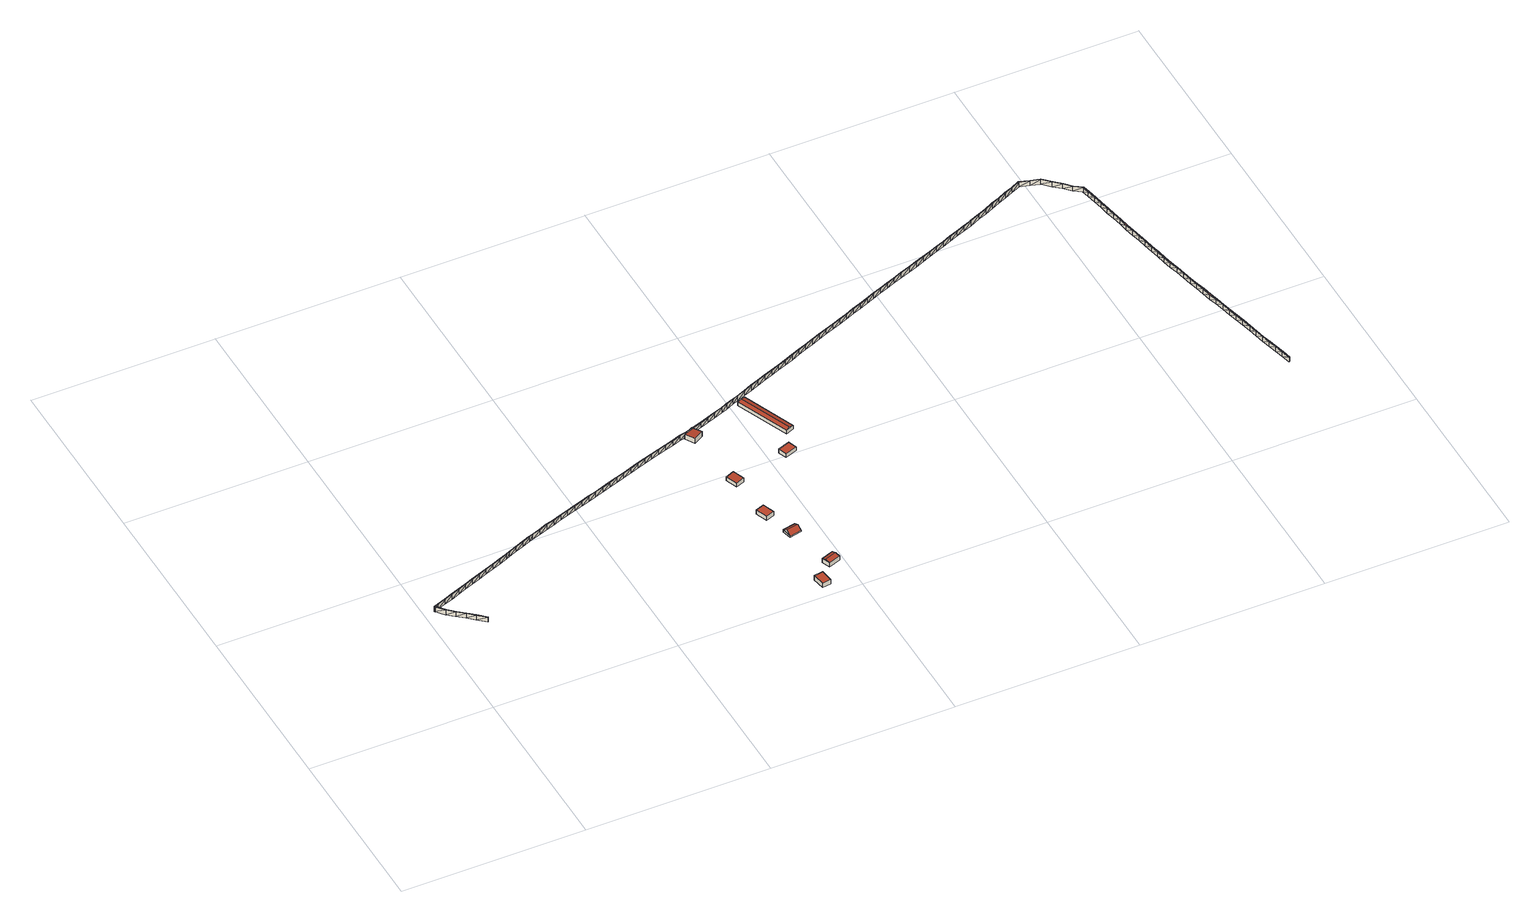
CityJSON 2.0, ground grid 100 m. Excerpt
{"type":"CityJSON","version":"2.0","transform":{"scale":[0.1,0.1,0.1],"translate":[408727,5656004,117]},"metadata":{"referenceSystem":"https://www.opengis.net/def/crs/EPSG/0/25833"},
"CityObjects":{
"building1":{"type":"Building","attributes":{"Dachtyp_tdc":"tdcPolyFlatRoof","Gemeindeschluessel":14612000,"Dachneigung":0,"QualitaetDacherkennung":86,"Geometrietyp2DReferenz":"3000","measuredHeight":2.67,"function":"31001_9998","roofType":"1000"},"geometry":[{"type":"Solid","lod":"2","boundaries":[[[[0,1,2,3]],[[1,4,5,2]],[[4,6,7,5]],[[6,0,3,7]],[[6,4,1,0]],[[3,2,5,7]]]],"semantics":{"surfaces":[{"type":"WallSurface"},{"type":"RoofSurface"},{"type":"GroundSurface"}],"values":[[0,0,0,0,1,2]]}}]},
"building2":{"type":"Building","attributes":{"Dachtyp_tdc":"tdcGableRoof","Gemeindeschluessel":14612000,"Dachneigung":16.95,"QualitaetDacherkennung":80,"Geometrietyp2DReferenz":"3000","measuredHeight":3.42,"function":"31001_9998","roofType":"3100"},"geometry":[{"type":"Solid","lod":"2","boundaries":[[[[8,9,10,11]],[[9,12,13,10]],[[12,14,15,13]],[[14,8,11,15]],[[12,9,16]],[[8,14,17]],[[9,8,17,16]],[[14,12,16,17]],[[11,10,13,15]]]],"semantics":{"surfaces":[{"type":"WallSurface"},{"type":"RoofSurface"},{"type":"GroundSurface"}],"values":[[0,0,0,0,0,0,1,1,2]]}}]},
"building3":{"type":"Building","attributes":{"Dachtyp_tdc":"tdcPolyFlatRoof","Gemeindeschluessel":14612000,"Dachneigung":0,"QualitaetDacherkennung":83,"Geometrietyp2DReferenz":"3000","measuredHeight":2.63,"function":"31001_9998","roofType":"1000"},"geometry":[{"type":"Solid","lod":"2","boundaries":[[[[18,19,20,21]],[[19,22,23,20]],[[22,24,25,23]],[[24,18,21,25]],[[24,22,19,18]],[[21,20,23,25]]]],"semantics":{"surfaces":[{"type":"WallSurface"},{"type":"RoofSurface"},{"type":"GroundSurface"}],"values":[[0,0,0,0,1,2]]}}]},
"building4":{"type":"Building","attributes":{"Dachtyp_tdc":"tdcGableRoof","Gemeindeschluessel":14612000,"Dachneigung":41.95,"QualitaetDacherkennung":44,"Geometrietyp2DReferenz":"3000","measuredHeight":2.83,"function":"31001_9998","roofType":"3100"},"geometry":[{"type":"Solid","lod":"2","boundaries":[[[[26,27,28,29]],[[27,30,31,28]],[[30,32,33,31]],[[32,26,29,33]],[[30,27,34]],[[26,32,35]],[[27,26,35,34]],[[32,30,34,35]],[[29,28,31,33]]]],"semantics":{"surfaces":[{"type":"WallSurface"},{"type":"RoofSurface"},{"type":"GroundSurface"}],"values":[[0,0,0,0,0,0,1,1,2]]}}]},
"building5":{"type":"Building","attributes":{"Dachtyp_tdc":"tdcPolyFlatRoof","Gemeindeschluessel":14612000,"Dachneigung":4.71,"QualitaetDacherkennung":77,"Geometrietyp2DReferenz":"3000","measuredHeight":2.63,"function":"31001_9998","roofType":"2100"},"geometry":[{"type":"Solid","lod":"2","boundaries":[[[[36,37,38,39]],[[37,40,41,38]],[[40,42,43,41]],[[42,36,39,43]],[[42,40,37,36]],[[39,38,41,43]]]],"semantics":{"surfaces":[{"type":"WallSurface"},{"type":"RoofSurface"},{"type":"GroundSurface"}],"values":[[0,0,0,0,1,2]]}}]},
"building6":{"type":"Building","attributes":{"Dachtyp_tdc":"tdcPolyFlatRoof","Gemeindeschluessel":14612000,"Dachneigung":3.67,"QualitaetDacherkennung":67,"Geometrietyp2DReferenz":"3000","measuredHeight":3.24,"function":"31001_9998","roofType":"2100"},"geometry":[{"type":"Solid","lod":"2","boundaries":[[[[44,45,46,47]],[[45,48,49,46]],[[48,50,51,49]],[[50,44,47,51]],[[50,48,45,44]],[[47,46,49,51]]]],"semantics":{"surfaces":[{"type":"WallSurface"},{"type":"RoofSurface"},{"type":"GroundSurface"}],"values":[[0,0,0,0,1,2]]}}]},
"building7":{"type":"Building","attributes":{"Dachtyp_tdc":"tdcPolyFlatRoof","Gemeindeschluessel":14612000,"Dachneigung":0,"QualitaetDacherkennung":85,"Geometrietyp2DReferenz":"3000","measuredHeight":2.46,"function":"31001_9998","roofType":"1000"},"geometry":[{"type":"Solid","lod":"2","boundaries":[[[[52,53,54,55]],[[53,56,57,54]],[[56,58,59,57]],[[58,52,55,59]],[[58,56,53,52]],[[55,54,57,59]]]],"semantics":{"surfaces":[{"type":"WallSurface"},{"type":"RoofSurface"},{"type":"GroundSurface"}],"values":[[0,0,0,0,1,2]]}}]},
"building8":{"type":"Building","attributes":{"Dachtyp_tdc":"tdcGableRoof","Gemeindeschluessel":14612000,"Dachneigung":13.79,"QualitaetDacherkennung":88,"Geometrietyp2DReferenz":"3000","measuredHeight":2.77,"function":"31001_2463","roofType":"3100"},"geometry":[{"type":"Solid","lod":"2","boundaries":[[[[60,61,62,63]],[[61,64,65,62]],[[64,66,67,65]],[[66,60,63,67]],[[64,61,68]],[[60,66,69]],[[61,60,69,68]],[[66,64,68,69]],[[63,62,65,67]]]],"semantics":{"surfaces":[{"type":"WallSurface"},{"type":"RoofSurface"},{"type":"GroundSurface"}],"values":[[0,0,0,0,0,0,1,1,2]]}}]},
"building9":{"type":"Building","attributes":{"Art":2000,"Stand_DGM":"2016","Stand_Basis-DLM":"2021","Gemeindeschluessel":"14612000","ObjektHoehe":3,"Stand_Laserscan":"2016","BodenHoehe":0,"Stand_3D-Stadtmodell":"2023","Geometrietyp2DReferenz":2000,"AbsoluteHoehe":0,"measuredHeight":3,"function":"51009_1700","roofType":"9999"},"geometry":[{"type":"MultiSurface","lod":"2","boundaries":[[[70,71,72]],[[73,71,70]],[[74,73,70]],[[75,73,74]],[[76,75,74]],[[77,75,76]],[[78,77,76]],[[79,77,78]],[[80,79,78]],[[81,79,80]],[[82,81,80]],[[83,81,82]],[[84,83,82]],[[85,83,84]],[[86,85,84]],[[87,85,86]],[[88,87,86]],[[89,87,88]],[[90,89,88]],[[91,89,90]],[[92,91,90]],[[93,91,92]],[[94,93,92]],[[95,93,94]],[[96,95,94]],[[97,95,96]],[[98,97,96]],[[99,97,98]],[[99,98,100]],[[101,99,100]],[[102,101,100]],[[103,101,102]],[[104,103,102]],[[105,103,104]],[[106,105,104]],[[107,105,106]],[[108,107,106]],[[109,107,108]],[[110,109,108]],[[111,109,110]],[[112,111,110]],[[113,111,112]],[[114,113,112]],[[115,113,114]],[[116,115,114]],[[117,118,119]],[[120,121,122]],[[123,121,120]],[[119,118,124]],[[125,126,119]],[[127,126,125]],[[128,127,125]],[[129,127,128]],[[130,129,128]],[[131,129,130]],[[132,131,130]],[[133,131,132]],[[134,135,136]],[[136,137,138]],[[135,137,136]],[[139,135,134]],[[140,139,134]],[[141,139,140]],[[142,141,140]],[[143,141,142]],[[144,143,142]],[[145,143,144]],[[146,145,144]],[[147,145,146]],[[148,147,146]],[[149,147,148]],[[150,149,148]],[[151,149,150]],[[152,151,150]],[[153,151,152]],[[154,153,152]],[[155,153,154]],[[156,155,154]],[[157,155,156]],[[158,157,156]],[[159,157,158]],[[160,159,158]],[[161,159,160]],[[162,161,160]],[[163,161,162]],[[164,163,162]],[[165,163,164]],[[166,165,164]],[[167,165,166]],[[168,167,166]],[[169,167,168]],[[170,169,168]],[[171,169,170]],[[172,171,170]],[[173,171,172]],[[174,173,172]],[[175,173,174]],[[176,175,174]],[[177,175,176]],[[178,177,176]],[[179,177,178]],[[180,181,182]],[[183,179,178]],[[181,179,183]],[[182,181,183]],[[184,180,182]],[[185,180,184]],[[186,185,184]],[[187,185,186]],[[188,187,186]],[[189,187,188]],[[190,189,188]],[[191,189,190]],[[192,191,190]],[[193,191,192]],[[194,193,192]],[[195,193,194]],[[196,195,194]],[[197,195,196]],[[198,197,196]],[[199,197,198]],[[200,201,202]],[[203,201,200]],[[204,203,200]],[[205,203,204]],[[206,205,204]],[[207,205,206]],[[208,207,206]],[[209,207,208]],[[210,211,208]],[[212,211,210]],[[213,212,210]],[[214,212,213]],[[215,216,217]],[[218,216,215]],[[219,218,215]],[[220,218,219]],[[221,220,219]],[[222,220,221]],[[223,222,221]],[[224,222,223]],[[225,224,223]],[[226,224,225]],[[227,226,225]],[[228,226,227]],[[229,228,227,230]],[[231,232,233]],[[234,235,116]],[[232,235,234]],[[233,232,234]],[[236,231,233]],[[237,231,236]],[[238,237,236]],[[239,237,238]],[[240,239,238]],[[241,239,240]],[[242,241,240]],[[243,241,242]],[[244,243,242]],[[245,243,244]],[[246,245,244]],[[247,245,246]],[[248,247,246]],[[249,247,248]],[[250,249,248]],[[251,249,250]],[[252,251,250]],[[253,251,252]],[[254,253,252]],[[255,253,254]],[[256,255,254]],[[257,255,256]],[[258,257,256]],[[259,257,258]],[[260,259,258]],[[261,259,260]],[[262,261,260]],[[263,261,262]],[[264,263,262]],[[265,263,264]],[[266,265,264]],[[267,265,266]],[[235,115,116]],[[268,269,230,229]],[[269,228,229]],[[270,269,268]],[[271,270,268]],[[272,270,271]],[[273,272,271]],[[274,272,273]],[[275,274,273]],[[276,274,275]],[[277,276,275]],[[278,276,277]],[[279,278,277]],[[280,278,279]],[[281,280,279]],[[282,280,281]],[[283,282,281]],[[284,282,283]],[[285,284,283]],[[286,284,285]],[[287,286,285]],[[288,286,287]],[[289,288,287]],[[290,288,289]],[[291,290,289]],[[292,290,291]],[[293,292,291]],[[294,292,293]],[[295,294,293]],[[296,294,295]],[[297,296,295]],[[298,296,297]],[[299,298,297]],[[300,298,299]],[[301,300,299]],[[302,300,301]],[[303,302,301]],[[304,302,303]],[[305,304,303]],[[306,304,305]],[[307,306,305]],[[308,306,307]],[[309,308,307]],[[310,308,309]],[[72,310,309]],[[71,310,72]],[[311,312,313]],[[314,267,315]],[[316,314,315]],[[317,314,316]],[[318,312,311]],[[319,318,311]],[[320,318,319]],[[321,320,319]],[[322,320,321]],[[322,321,323]],[[324,322,323]],[[325,324,323]],[[326,324,325]],[[327,326,325]],[[328,326,327]],[[329,328,327]],[[330,328,329]],[[331,330,329]],[[332,330,331]],[[333,332,331]],[[334,332,333]],[[335,334,333]],[[336,334,335]],[[337,336,335]],[[338,336,337]],[[339,338,337]],[[340,338,339]],[[341,340,339]],[[342,340,341]],[[122,342,341]],[[121,342,122]],[[315,267,266]],[[343,116,114]],[[344,345,234]],[[344,234,116]],[[345,346,233]],[[345,233,234]],[[346,347,236]],[[346,236,233]],[[347,348,238]],[[347,238,236]],[[348,349,240]],[[348,240,238]],[[349,350,242]],[[349,242,240]],[[350,351,244]],[[350,244,242]],[[351,352,246]],[[351,246,244]],[[352,353,248]],[[352,248,246]],[[353,354,250]],[[353,250,248]],[[354,355,252]],[[354,252,250]],[[355,356,254]],[[355,254,252]],[[356,357,256]],[[356,256,254]],[[357,358,258]],[[357,258,256]],[[358,359,260]],[[358,260,258]],[[359,360,262]],[[359,262,260]],[[360,361,264]],[[360,264,262]],[[361,362,266]],[[361,266,264]],[[362,363,315]],[[362,315,266]],[[363,364,316]],[[363,316,315]],[[365,366,311,364]],[[365,364,311,313]],[[366,367,319]],[[366,319,311]],[[367,368,321]],[[367,321,319]],[[368,369,323]],[[368,323,321]],[[369,370,325]],[[369,325,323]],[[370,371,327]],[[370,327,325]],[[371,372,329]],[[371,329,327]],[[372,373,331]],[[372,331,329]],[[373,374,333]],[[373,333,331]],[[374,375,335]],[[374,335,333]],[[375,376,337]],[[375,337,335]],[[376,377,339]],[[376,339,337]],[[377,378,341]],[[377,341,339]],[[378,379,122]],[[378,122,341]],[[379,380,120]],[[379,120,122]],[[381,382,119]],[[381,119,124]],[[382,383,125]],[[382,125,119]],[[383,384,128]],[[383,128,125]],[[384,385,130]],[[384,130,128]],[[385,386,132]],[[385,132,130]],[[137,135,387]],[[137,387,388]],[[135,139,389]],[[135,389,387]],[[139,141,390]],[[139,390,389]],[[141,143,391]],[[141,391,390]],[[143,145,392]],[[147,393,394]],[[145,147,394]],[[145,394,392]],[[147,149,393]],[[149,151,395]],[[149,395,393]],[[151,153,396]],[[151,396,395]],[[153,155,397]],[[143,392,391]],[[157,159,398]],[[153,397,396]],[[155,157,399]],[[155,399,397]],[[157,398,399]],[[159,161,400]],[[159,400,398]],[[161,163,401]],[[161,401,400]],[[99,402,403]],[[103,404,101]],[[101,404,402]],[[103,105,405]],[[103,405,404]],[[105,107,406]],[[105,406,405]],[[107,109,407]],[[107,407,406]],[[109,111,408]],[[109,408,407]],[[111,113,409]],[[111,409,408]],[[113,115,410]],[[113,410,409]],[[115,235,411]],[[115,411,410]],[[235,232,412]],[[235,412,411]],[[232,231,413]],[[232,413,412]],[[231,237,414]],[[231,414,413]],[[237,239,415]],[[237,415,414]],[[239,241,416]],[[239,416,415]],[[241,243,417]],[[241,417,416]],[[243,245,418]],[[243,418,417]],[[245,247,419]],[[245,419,418]],[[247,249,420]],[[247,420,419]],[[249,251,421]],[[249,421,420]],[[251,253,422]],[[251,422,421]],[[253,255,423]],[[253,423,422]],[[255,257,424]],[[255,424,423]],[[257,259,425]],[[257,425,424]],[[165,426,427]],[[163,165,427]],[[163,427,401]],[[165,167,426]],[[167,169,428]],[[167,428,426]],[[169,171,429]],[[169,429,428]],[[171,173,430]],[[171,430,429]],[[173,175,431]],[[173,431,430]],[[175,177,432]],[[175,432,431]],[[177,179,433]],[[177,433,432]],[[179,181,434]],[[179,434,433]],[[181,180,435]],[[181,435,434]],[[180,185,436]],[[180,436,435]],[[185,187,437]],[[185,437,436]],[[187,189,438]],[[187,438,437]],[[189,191,439]],[[189,439,438]],[[191,193,440]],[[191,440,439]],[[193,195,441]],[[193,441,440]],[[195,197,442]],[[195,442,441]],[[197,199,443]],[[197,443,442]],[[201,203,444]],[[201,444,445]],[[205,446,203]],[[203,446,444]],[[205,207,447]],[[205,447,446]],[[207,209,448]],[[207,448,447]],[[211,212,449]],[[216,218,450]],[[211,449,451]],[[212,214,452]],[[212,452,449]],[[216,450,453]],[[218,220,454]],[[218,454,450]],[[220,222,455]],[[220,455,454]],[[222,224,456]],[[222,456,455]],[[224,226,457]],[[224,457,456]],[[226,228,458]],[[226,458,457]],[[228,269,459]],[[228,459,458]],[[270,460,269]],[[269,460,459]],[[270,272,461]],[[270,461,460]],[[272,274,462]],[[272,462,461]],[[274,276,463]],[[274,463,462]],[[276,278,464]],[[276,464,463]],[[278,280,465]],[[278,465,464]],[[280,282,466]],[[280,466,465]],[[282,284,467]],[[282,467,466]],[[284,286,468]],[[284,468,467]],[[286,288,469]],[[286,469,468]],[[288,290,470]],[[288,470,469]],[[290,292,471]],[[290,471,470]],[[292,294,472]],[[292,472,471]],[[294,296,473]],[[294,473,472]],[[261,474,475]],[[259,261,475]],[[259,475,425]],[[261,263,474]],[[263,265,476]],[[263,476,474]],[[265,267,477]],[[265,477,476]],[[267,314,478]],[[267,478,477]],[[314,317,479]],[[314,479,478]],[[312,318,480]],[[312,480,481]],[[318,320,482]],[[318,482,480]],[[320,322,483]],[[320,483,482]],[[322,324,484]],[[322,484,483]],[[324,326,485]],[[324,485,484]],[[326,328,486]],[[326,486,485]],[[328,330,487]],[[328,487,486]],[[330,332,488]],[[330,488,487]],[[332,334,489]],[[332,489,488]],[[334,336,490]],[[334,490,489]],[[336,338,491]],[[336,491,490]],[[338,340,492]],[[338,492,491]],[[340,342,493]],[[340,493,492]],[[342,121,494]],[[342,494,493]],[[121,123,495]],[[121,495,494]],[[118,117,496]],[[118,496,497]],[[126,127,498]],[[298,499,500]],[[296,298,500]],[[296,500,473]],[[298,300,499]],[[300,302,501]],[[300,501,499]],[[302,304,502]],[[302,502,501]],[[304,306,503]],[[304,503,502]],[[306,308,504]],[[306,504,503]],[[308,310,505]],[[308,505,504]],[[310,71,506]],[[310,506,505]],[[71,73,507]],[[71,507,506]],[[73,75,508]],[[73,508,507]],[[75,77,509]],[[75,509,508]],[[77,79,510]],[[77,510,509]],[[79,81,511]],[[79,511,510]],[[81,83,512]],[[81,512,511]],[[83,85,513]],[[83,513,512]],[[85,87,514]],[[85,514,513]],[[87,89,515]],[[87,515,514]],[[89,91,516]],[[89,516,515]],[[91,93,517]],[[91,517,516]],[[93,95,518]],[[93,518,517]],[[95,97,519]],[[95,519,518]],[[97,99,403]],[[97,403,519]],[[99,101,402]],[[129,131,520]],[[126,498,521]],[[127,129,522]],[[127,522,498]],[[129,520,522]],[[131,133,523]],[[131,523,520]],[[388,524,138]],[[388,138,137]],[[386,523,133]],[[386,133,132]],[[525,526,134]],[[524,525,136]],[[524,136,138]],[[525,134,136]],[[526,527,140]],[[526,140,134]],[[528,96,94]],[[529,528,94]],[[529,94,92]],[[528,530,96]],[[530,531,98]],[[530,98,96]],[[531,532,100]],[[531,100,98]],[[532,533,102]],[[532,102,100]],[[533,534,104]],[[533,104,102]],[[534,535,106]],[[534,106,104]],[[535,536,108]],[[535,108,106]],[[536,537,110]],[[536,110,108]],[[537,538,112]],[[537,112,110]],[[538,343,114]],[[538,114,112]],[[343,344,116]],[[539,540,146]],[[527,142,140]],[[541,539,144]],[[541,144,142]],[[539,146,144]],[[540,542,148]],[[540,148,146]],[[542,543,150]],[[542,150,148]],[[543,544,152]],[[543,152,150]],[[544,545,154]],[[544,154,152]],[[545,546,156]],[[527,541,142]],[[547,548,160]],[[545,156,154]],[[546,547,158]],[[546,158,156]],[[547,160,158]],[[548,549,162]],[[548,162,160]],[[549,550,164]],[[549,164,162]],[[550,551,166]],[[550,166,164]],[[551,552,168]],[[551,168,166]],[[552,553,170]],[[552,170,168]],[[553,554,172]],[[553,172,170]],[[554,555,174]],[[554,174,172]],[[555,556,176]],[[555,176,174]],[[556,557,178]],[[556,178,176]],[[557,558,183]],[[557,183,178]],[[558,559,182]],[[558,182,183]],[[559,560,184]],[[559,184,182]],[[560,561,186]],[[560,186,184]],[[561,562,188]],[[561,188,186]],[[562,563,190]],[[562,190,188]],[[563,564,192]],[[563,192,190]],[[564,565,194]],[[564,194,192]],[[565,566,196]],[[565,196,194]],[[566,567,198]],[[566,198,196]],[[568,569,200]],[[568,200,202]],[[570,206,204]],[[569,570,204]],[[569,204,200]],[[570,571,206]],[[571,572,208]],[[571,208,206]],[[572,573,210]],[[572,210,208]],[[573,574,213]],[[573,213,210]],[[575,576,215]],[[575,215,217]],[[576,577,219]],[[576,219,215]],[[577,578,221]],[[577,221,219]],[[578,579,223]],[[578,223,221]],[[579,580,225]],[[579,225,223]],[[580,581,227]],[[580,227,225]],[[581,582,583,229]],[[581,229,230,227]],[[582,583,584,268]],[[582,268,229,230]],[[584,585,271]],[[584,271,268]],[[585,586,273]],[[585,273,271]],[[586,587,275]],[[586,275,273]],[[587,588,277]],[[587,277,275]],[[588,589,279]],[[588,279,277]],[[589,590,281]],[[589,281,279]],[[590,591,283]],[[590,283,281]],[[591,592,285]],[[591,285,283]],[[592,593,287]],[[592,287,285]],[[593,594,289]],[[595,596,293]],[[593,289,287]],[[594,595,291]],[[594,291,289]],[[595,293,291]],[[596,597,295]],[[596,295,293]],[[597,598,297]],[[597,297,295]],[[598,599,299]],[[598,299,297]],[[599,600,301]],[[599,301,299]],[[600,601,303]],[[600,303,301]],[[601,602,305]],[[601,305,303]],[[602,603,307]],[[602,307,305]],[[603,604,309]],[[603,309,307]],[[604,605,72]],[[604,72,309]],[[605,606,70]],[[605,70,72]],[[606,607,74]],[[606,74,70]],[[607,608,76]],[[607,76,74]],[[608,609,78]],[[608,78,76]],[[609,610,80]],[[609,80,78]],[[610,611,82]],[[610,82,80]],[[611,612,84]],[[611,84,82]],[[612,613,86]],[[612,86,84]],[[613,614,88]],[[613,88,86]],[[614,615,90]],[[614,90,88]],[[615,529,92]],[[615,92,90]],[[554,429,430]],[[552,428,553]],[[553,428,429]],[[553,429,554]],[[554,430,555]],[[555,430,431]],[[555,431,556]],[[556,431,432]],[[556,432,557]],[[557,432,433]],[[557,433,558]],[[558,433,434]],[[558,434,559]],[[559,434,435]],[[559,435,560]],[[560,435,436]],[[560,436,561]],[[561,436,437]],[[561,437,562]],[[562,437,438]],[[562,438,563]],[[563,438,439]],[[563,439,564]],[[564,439,440]],[[564,440,565]],[[565,440,441]],[[565,441,566]],[[566,441,442]],[[566,442,567]],[[567,442,443]],[[568,445,569]],[[569,445,444]],[[444,570,569]],[[570,444,446]],[[570,446,571]],[[571,446,447]],[[571,447,572]],[[572,447,448]],[[572,451,573]],[[573,451,449]],[[573,449,574]],[[574,449,452]],[[575,453,576]],[[576,453,450]],[[576,450,577]],[[535,405,406]],[[535,406,536]],[[536,406,407]],[[536,407,537]],[[537,407,408]],[[537,408,538]],[[538,408,409]],[[538,409,343]],[[343,409,410]],[[343,410,344]],[[344,410,411]],[[344,411,345]],[[345,411,412]],[[345,412,346]],[[346,412,413]],[[346,413,347]],[[347,413,414]],[[347,414,348]],[[348,414,415]],[[348,415,349]],[[349,415,416]],[[349,416,350]],[[350,416,417]],[[350,417,351]],[[351,417,418]],[[351,418,352]],[[352,418,419]],[[352,419,353]],[[353,419,420]],[[353,420,354]],[[354,420,421]],[[354,421,355]],[[355,421,422]],[[355,422,356]],[[356,422,423]],[[356,423,357]],[[357,423,424]],[[357,424,358]],[[358,424,425]],[[358,425,359]],[[359,425,475]],[[359,475,360]],[[360,475,474]],[[360,474,361]],[[361,474,476]],[[363,477,478]],[[361,476,362]],[[362,476,477]],[[362,477,363]],[[363,478,364]],[[364,478,479]],[[365,481,366]],[[366,481,480]],[[366,480,367]],[[367,480,482]],[[367,482,368]],[[368,482,483]],[[368,483,369]],[[369,483,484]],[[484,370,369]],[[370,484,485]],[[370,485,371]],[[371,485,486]],[[371,486,372]],[[372,486,487]],[[372,487,373]],[[373,487,488]],[[373,488,374]],[[374,488,489]],[[374,489,375]],[[375,489,490]],[[375,490,376]],[[376,490,491]],[[376,491,377]],[[377,491,492]],[[377,492,378]],[[378,492,493]],[[378,493,379]],[[379,493,494]],[[379,494,380]],[[380,494,495]],[[381,497,382]],[[382,497,496]],[[382,521,383]],[[383,521,498]],[[383,498,384]],[[384,498,522]],[[384,522,385]],[[385,522,520]],[[385,520,386]],[[524,388,525]],[[525,388,387]],[[525,387,526]],[[526,387,389]],[[526,389,527]],[[527,389,390]],[[527,390,541]],[[541,390,391]],[[541,391,539]],[[539,391,392]],[[539,392,540]],[[540,392,394]],[[540,394,542]],[[542,394,393]],[[542,393,543]],[[543,393,395]],[[543,395,544]],[[544,395,396]],[[544,396,545]],[[545,396,397]],[[545,397,546]],[[546,397,399]],[[546,399,547]],[[547,399,398]],[[547,398,548]],[[548,398,400]],[[548,400,549]],[[549,400,401]],[[549,401,550]],[[550,401,427]],[[550,427,551]],[[551,427,426]],[[551,426,552]],[[552,426,428]],[[578,455,579]],[[577,450,454]],[[577,454,578]],[[578,454,455]],[[579,455,456]],[[579,456,580]],[[580,456,457]],[[580,457,581]],[[581,457,458]],[[581,458,583,582]],[[583,458,459]],[[582,459,584,583]],[[584,459,460]],[[584,460,585]],[[585,460,461]],[[585,461,586]],[[586,461,462]],[[586,462,587]],[[587,462,463]],[[587,463,588]],[[588,463,464]],[[588,464,589]],[[589,464,465]],[[589,465,590]],[[590,465,466]],[[590,466,591]],[[591,466,467]],[[591,467,592]],[[592,467,468]],[[592,468,593]],[[593,468,469]],[[593,469,594]],[[594,469,470]],[[594,470,595]],[[595,470,471]],[[595,471,596]],[[596,471,472]],[[596,472,597]],[[597,472,473]],[[597,473,598]],[[598,473,500]],[[598,500,599]],[[599,500,499]],[[599,499,600]],[[600,499,501]],[[602,502,503]],[[600,501,601]],[[601,501,502]],[[601,502,602]],[[602,503,603]],[[603,503,504]],[[603,504,604]],[[604,504,505]],[[604,505,605]],[[605,505,506]],[[605,506,606]],[[606,506,507]],[[606,507,607]],[[607,507,508]],[[607,508,608]],[[608,508,509]],[[608,509,609]],[[609,509,510]],[[609,510,610]],[[610,510,511]],[[610,511,611]],[[611,511,512]],[[611,512,612]],[[612,512,513]],[[612,513,613]],[[613,513,514]],[[613,514,614]],[[614,514,515]],[[614,515,615]],[[615,515,516]],[[615,516,529]],[[529,516,517]],[[529,517,528]],[[528,517,518]],[[528,518,530]],[[530,518,519]],[[530,519,531]],[[531,519,403]],[[531,403,532]],[[532,403,402]],[[402,533,532]],[[533,402,404]],[[533,404,534]],[[534,404,405]],[[534,405,535]],[[386,520,523]]],"semantics":{"surfaces":[{"type":"RoofSurface"},{"type":"WallSurface"},{"type":"GroundSurface"}],"values":[0,0,0,0,0,0,0,0,0,0,0,0,0,0,0,0,0,0,0,0,0,0,0,0,0,0,0,0,0,0,0,0,0,0,0,0,0,0,0,0,0,0,0,0,0,0,0,0,0,0,0,0,0,0,0,0,0,0,0,0,0,0,0,0,0,0,0,0,0,0,0,0,0,0,0,0,0,0,0,0,0,0,0,0,0,0,0,0,0,0,0,0,0,0,0,0,0,0,0,0,0,0,0,0,0,0,0,0,0,0,0,0,0,0,0,0,0,0,0,0,0,0,0,0,0,0,0,0,0,0,0,0,0,0,0,0,0,0,0,0,0,0,0,0,0,0,0,0,0,0,0,0,0,0,0,0,0,0,0,0,0,0,0,0,0,0,0,0,0,0,0,0,0,0,0,0,0,0,0,0,0,0,0,0,0,0,0,0,0,0,0,0,0,0,0,0,0,0,0,0,0,0,0,0,0,0,0,0,0,0,0,0,0,0,0,0,0,0,0,0,0,0,0,0,0,0,0,0,0,0,0,0,0,0,0,0,0,0,0,0,0,0,0,0,0,0,0,0,0,0,0,0,0,0,0,0,0,0,0,0,1,1,1,1,1,1,1,1,1,1,1,1,1,1,1,1,1,1,1,1,1,1,1,1,1,1,1,1,1,1,1,1,1,1,1,1,1,1,1,1,1,1,1,1,1,1,1,1,1,1,1,1,1,1,1,1,1,1,1,1,1,1,1,1,1,1,1,1,1,1,1,1,1,1,1,1,1,1,1,1,1,1,1,1,1,1,1,1,1,1,1,1,1,1,1,1,1,1,1,1,1,1,1,1,1,1,1,1,1,1,1,1,1,1,1,1,1,1,1,1,1,1,1,1,1,1,1,1,1,1,1,1,1,1,1,1,1,1,1,1,1,1,1,1,1,1,1,1,1,1,1,1,1,1,1,1,1,1,1,1,1,1,1,1,1,1,1,1,1,1,1,1,1,1,1,1,1,1,1,1,1,1,1,1,1,1,1,1,1,1,1,1,1,1,1,1,1,1,1,1,1,1,1,1,1,1,1,1,1,1,1,1,1,1,1,1,1,1,1,1,1,1,1,1,1,1,1,1,1,1,1,1,1,1,1,1,1,1,1,1,1,1,1,1,1,1,1,1,1,1,1,1,1,1,1,1,1,1,1,1,1,1,1,1,1,1,1,1,1,1,1,1,1,1,1,1,1,1,1,1,1,1,1,1,1,1,1,1,1,1,1,1,1,1,1,1,1,1,1,1,1,1,1,1,1,1,1,1,1,1,1,1,1,1,1,1,1,1,1,1,1,1,1,1,1,1,1,1,1,1,1,1,1,1,1,1,1,1,1,1,1,1,1,1,1,1,1,1,1,1,1,1,1,1,1,1,1,1,1,1,1,1,1,1,1,1,1,1,1,1,1,1,1,1,1,1,1,1,1,1,1,1,1,1,1,1,1,1,1,1,1,1,1,1,1,1,1,1,1,1,1,1,1,1,1,1,1,1,1,1,1,1,1,1,1,1,1,1,1,1,1,1,1,1,1,1,1,1,1,1,1,1,1,1,1,1,1,1,1,1,1,1,1,1,1,1,1,1,1,1,1,1,1,1,1,1,1,1,1,1,1,1,1,1,1,1,1,1,1,1,1,1,1,1,1,1,1,1,1,1,1,1,1,1,1,1,1,1,1,1,1,1,1,1,1,1,1,1,1,1,1,1,1,1,1,1,1,1,1,1,1,1,1,1,1,1,1,1,1,1,1,1,1,1,2,2,2,2,2,2,2,2,2,2,2,2,2,2,2,2,2,2,2,2,2,2,2,2,2,2,2,2,2,2,2,2,2,2,2,2,2,2,2,2,2,2,2,2,2,2,2,2,2,2,2,2,2,2,2,2,2,2,2,2,2,2,2,2,2,2,2,2,2,2,2,2,2,2,2,2,2,2,2,2,2,2,2,2,2,2,2,2,2,2,2,2,2,2,2,2,2,2,2,2,2,2,2,2,2,2,2,2,2,2,2,2,2,2,2,2,2,2,2,2,2,2,2,2,2,2,2,2,2,2,2,2,2,2,2,2,2,2,2,2,2,2,2,2,2,2,2,2,2,2,2,2,2,2,2,2,2,2,2,2,2,2,2,2,2,2,2,2,2,2,2,2,2,2,2,2,2,2,2,2,2,2,2,2,2,2,2,2,2,2,2,2,2,2,2,2,2,2,2,2,2,2,2,2,2,2,2,2,2,2,2,2,2,2,2,2,2,2,2,2,2,2,2,2,2,2,2,2,2,2,2,2,2,2,2,2,2,2,2,2,2,2,2,2,2,2,2,2,2,2,2,2,2,2,2,2,2,2,2,2]}}]}
},
"vertices":[
[1776,77,91],[1826,85,91],[1826,85,64],[1776,77,64],[1836,15,91],[1836,15,64],[1787,8,91],[1787,8,64],
[1875,186,76],[1940,211,76],[1940,211,50],[1875,186,50],[1958,164,76],[1958,164,50],[1892,140,76],[1892,140,50],[1949,188,84],[1883,163,84],
[1751,651,71],[1798,668,71],[1798,668,44],[1751,651,44],[1821,602,71],[1821,602,44],[1774,585,71],[1774,585,44],
[1807,470,65],[1876,485,65],[1876,485,49],[1807,470,49],[1886,436,54],[1886,436,49],[1818,421,54],[1818,421,49],[1881,461,77],[1812,447,77],
[1729,931,69],[1776,949,73],[1776,949,46],[1729,931,46],[1800,883,73],[1800,883,46],[1753,866,69],[1753,866,46],
[1725,1257,63],[1694,1309,59],[1694,1309,30],[1725,1257,30],[1746,1339,59],[1746,1339,30],[1776,1287,63],[1776,1287,30],
[2056,1017,51],[2122,1041,51],[2122,1041,27],[2056,1017,27],[2139,994,51],[2139,994,27],[2073,970,51],[2073,970,27],
[2083,1439,43],[2201,1147,43],[2201,1147,22],[2083,1439,22],[2156,1128,44],[2156,1128,22],[2036,1420,44],[2036,1420,22],[2177,1137,50],[2058,1429,50],
[2559,1660,52],[2607,1674,52],[2605,1679,52],[2561,1655,52],[2513,1641,51],[2514,1636,51],[2466,1622,52],[2468,1617,52],[2420,1603,52],[2422,1598,52],[2374,1584,52],[2375,1580,52],[2327,1565,53],[2329,1561,53],[2281,1547,53],[2283,1542,53],[2235,1528,54],[2237,1523,54],[2188,1509,54],[2190,1504,54],[2142,1490,55],[2144,1485,55],[2096,1471,54],[2098,1466,54],[2049,1452,54],[2051,1448,54],[2019,1440,55],[2020,1435,55],[1972,1421,55],[1974,1416,55],[1940,1408,55],[1942,1403,55],[1894,1390,56],[1895,1385,56],[1847,1372,57],[1849,1368,57],[1800,1355,58],[1802,1350,58],[1753,1337,62],[1755,1332,62],[1707,1319,63],[1708,1315,63],[1660,1302,72],[1662,1297,72],[1613,1284,73],[1615,1279,73],[1566,1266,76],[50,609,137],[12,657,136],[46,606,137],[9,655,136],[34,660,136],[33,665,136],[11,650,136],[8,654,136],[85,574,135],[50,610,137],[88,578,135],[124,542,135],[127,546,135],[162,510,134],[165,514,134],[209,471,132],[212,475,132],[4548,608,49],[4554,559,48],[4559,560,48],[4565,510,48],[4570,511,48],[4543,607,49],[4536,657,46],[4532,656,46],[4525,706,45],[4520,705,45],[4514,755,45],[4509,753,45],[4503,803,47],[4498,802,47],[4491,852,47],[4486,851,47],[4480,901,46],[4475,900,46],[4469,949,45],[4464,948,45],[4457,998,47],[4453,997,47],[4446,1047,46],[4441,1046,46],[4435,1096,43],[4430,1094,43],[4424,1144,45],[4419,1143,45],[4412,1193,45],[4408,1192,45],[4401,1242,42],[4396,1241,42],[4390,1290,43],[4385,1289,43],[4379,1339,45],[4374,1338,45],[4367,1388,44],[4362,1387,44],[4357,1434,44],[4352,1433,44],[4347,1483,46],[4342,1482,46],[4338,1532,45],[4333,1531,45],[4328,1581,44],[4323,1580,44],[4304,1678,44],[4314,1629,44],[4309,1679,44],[4318,1630,44],[4299,1728,44],[4294,1727,44],[4290,1777,46],[4285,1776,46],[4280,1826,46],[4275,1825,46],[4271,1875,46],[4266,1874,46],[4261,1924,47],[4256,1923,47],[4251,1973,47],[4247,1972,47],[4242,2023,47],[4237,2022,47],[4233,2066,47],[4229,2065,47],[4193,2102,42],[4230,2062,47],[4234,2065,47],[4190,2098,42],[4157,2136,45],[4153,2132,45],[4119,2171,44],[4115,2168,44],[4074,2213,45],[4070,2210,45],[4025,2228,44],[4072,2208,45],[4024,2223,44],[3969,2246,43],[3968,2241,43],[3923,2225,42],[3972,2241,43],[3970,2246,43],[3925,2220,42],[3877,2205,41],[3879,2200,41],[3832,2185,41],[3834,2180,41],[3786,2165,41],[3788,2160,41],[3740,2144,39],[3742,2140,39],[3694,2124,40],[3696,2120,40],[3636,2098,40],[3636,2099,40],[1474,1226,84],[1521,1244,80],[1473,1231,84],[1519,1249,80],[1568,1262,76],[1426,1213,86],[1428,1208,86],[1379,1195,89],[1381,1191,89],[1332,1178,91],[1334,1173,91],[1286,1160,92],[1287,1155,92],[1239,1142,96],[1241,1138,96],[1192,1125,99],[1194,1120,99],[1145,1107,99],[1147,1102,99],[1099,1089,100],[1100,1085,100],[1052,1072,104],[1054,1067,104],[1005,1054,106],[1007,1049,106],[958,1036,109],[960,1032,109],[911,1019,111],[913,1014,111],[865,1001,113],[866,996,113],[818,983,114],[820,979,114],[771,966,119],[773,961,119],[724,948,118],[726,943,118],[3589,2080,40],[3638,2094,40],[3591,2075,40],[3543,2061,41],[3545,2056,41],[3497,2042,42],[3499,2037,42],[3451,2023,41],[3452,2018,41],[3404,2004,42],[3406,2000,42],[3358,1985,42],[3360,1981,42],[3312,1966,42],[3314,1962,42],[3265,1948,43],[3267,1943,43],[3219,1929,44],[3221,1924,44],[3161,1905,47],[3163,1900,47],[3114,1886,47],[3116,1881,47],[3068,1867,48],[3070,1863,48],[3022,1848,48],[3024,1844,48],[2976,1830,48],[2977,1825,48],[2929,1811,49],[2931,1806,49],[2883,1792,49],[2885,1787,49],[2837,1773,49],[2839,1768,49],[2790,1754,48],[2792,1749,48],[2744,1735,48],[2746,1731,48],[2698,1716,49],[2700,1712,49],[2651,1697,50],[2653,1693,50],[609,901,122],[657,917,120],[655,922,120],[679,926,119],[678,930,119],[655,922,121],[657,917,121],[611,897,122],[563,881,124],[565,877,124],[518,861,126],[520,857,126],[496,852,126],[498,847,126],[450,833,127],[452,828,127],[404,814,128],[405,810,128],[357,796,130],[359,791,130],[311,777,130],[313,772,130],[264,758,131],[266,754,131],[218,739,132],[220,735,132],[172,721,133],[174,716,133],[125,702,133],[127,697,133],[79,683,135],[81,679,135],[1613,1284,43],[1566,1266,46],[1519,1249,50],[1473,1231,54],[1426,1213,56],[1379,1195,59],[1332,1178,61],[1286,1160,62],[1239,1142,66],[1192,1125,69],[1145,1107,69],[1099,1089,70],[1052,1072,74],[1005,1054,76],[958,1036,79],[911,1019,81],[865,1001,83],[818,983,84],[771,966,89],[724,948,88],[678,930,89],[655,922,91],[655,922,90],[609,901,92],[563,881,94],[518,861,96],[496,852,96],[450,833,97],[404,814,98],[357,796,100],[311,777,100],[264,758,101],[218,739,102],[172,721,103],[125,702,103],[79,683,105],[33,665,106],[9,655,106],[8,654,106],[46,606,107],[85,574,105],[124,542,105],[162,510,104],[209,471,102],[4554,559,18],[4565,510,18],[4543,607,19],[4532,656,16],[4520,705,15],[4509,753,15],[4486,851,17],[4498,802,17],[4475,900,16],[4464,948,15],[4453,997,17],[4430,1094,13],[4441,1046,16],[4419,1143,15],[4408,1192,15],[1942,1403,25],[1974,1416,25],[1895,1385,26],[1849,1368,27],[1802,1350,28],[1755,1332,32],[1708,1315,33],[1662,1297,42],[1615,1279,43],[1568,1262,46],[1521,1244,50],[1474,1226,54],[1428,1208,56],[1381,1191,59],[1334,1173,61],[1287,1155,62],[1241,1138,66],[1194,1120,69],[1147,1102,69],[1100,1085,70],[1054,1067,74],[1007,1049,76],[960,1032,79],[913,1014,81],[4385,1289,13],[4396,1241,12],[4374,1338,15],[4362,1387,14],[4352,1433,14],[4342,1482,16],[4333,1531,15],[4323,1580,14],[4314,1629,14],[4304,1678,14],[4294,1727,14],[4285,1776,16],[4275,1825,16],[4266,1874,16],[4256,1923,17],[4247,1972,17],[4237,2022,17],[4229,2065,17],[4190,2098,12],[4230,2062,17],[4153,2132,15],[4115,2168,14],[4070,2210,15],[4024,2223,14],[3925,2220,12],[4072,2208,15],[3968,2241,13],[3972,2241,13],[3879,2200,11],[3834,2180,11],[3788,2160,11],[3742,2140,9],[3696,2120,10],[3638,2094,10],[3591,2075,10],[3545,2056,11],[3499,2037,12],[3452,2018,11],[3406,2000,12],[3360,1981,12],[3314,1962,12],[3267,1943,13],[3221,1924,14],[3163,1900,17],[3116,1881,17],[3070,1863,18],[3024,1844,18],[2977,1825,18],[820,979,84],[866,996,83],[773,961,89],[726,943,88],[679,926,89],[657,917,91],[611,897,92],[657,917,90],[565,877,94],[520,857,96],[498,847,96],[452,828,97],[405,810,98],[359,791,100],[313,772,100],[266,754,101],[220,735,102],[174,716,103],[127,697,103],[81,679,105],[34,660,106],[11,650,106],[50,609,107],[12,657,106],[88,578,105],[2885,1787,19],[2931,1806,19],[2839,1768,19],[2792,1749,18],[2746,1731,18],[2700,1712,19],[2653,1693,20],[2607,1674,22],[2561,1655,22],[2514,1636,21],[2468,1617,22],[2422,1598,22],[2375,1580,22],[2329,1561,23],[2283,1542,23],[2237,1523,24],[2190,1504,24],[2144,1485,25],[2098,1466,24],[2051,1448,24],[2020,1435,25],[165,514,104],[50,610,107],[127,546,105],[212,475,102],[4570,511,18],[4559,560,18],[4548,608,19],[4536,657,16],[2049,1452,24],[2096,1471,24],[2019,1440,25],[1972,1421,25],[1940,1408,25],[1894,1390,26],[1847,1372,27],[1800,1355,28],[1753,1337,32],[1707,1319,33],[1660,1302,42],[4514,755,15],[4503,803,17],[4525,706,15],[4491,852,17],[4480,901,16],[4469,949,15],[4457,998,17],[4446,1047,16],[4435,1096,13],[4424,1144,15],[4412,1193,15],[4401,1242,12],[4390,1290,13],[4379,1339,15],[4367,1388,14],[4357,1434,14],[4347,1483,16],[4338,1532,15],[4328,1581,14],[4318,1630,14],[4309,1679,14],[4299,1728,14],[4290,1777,16],[4280,1826,16],[4271,1875,16],[4261,1924,17],[4251,1973,17],[4242,2023,17],[4233,2066,17],[4234,2065,17],[4193,2102,12],[4157,2136,15],[4119,2171,14],[4074,2213,15],[4025,2228,14],[3969,2246,13],[3970,2246,13],[3923,2225,12],[3877,2205,11],[3832,2185,11],[3786,2165,11],[3740,2144,9],[3694,2124,10],[3636,2099,10],[3636,2098,10],[3589,2080,10],[3543,2061,11],[3497,2042,12],[3451,2023,11],[3404,2004,12],[3358,1985,12],[3312,1966,12],[3265,1948,13],[3219,1929,14],[3161,1905,17],[3114,1886,17],[3068,1867,18],[3022,1848,18],[2976,1830,18],[2929,1811,19],[2883,1792,19],[2837,1773,19],[2790,1754,18],[2744,1735,18],[2698,1716,19],[2651,1697,20],[2605,1679,22],[2559,1660,22],[2513,1641,21],[2466,1622,22],[2420,1603,22],[2374,1584,22],[2327,1565,23],[2281,1547,23],[2235,1528,24],[2188,1509,24],[2142,1490,25]
]}
